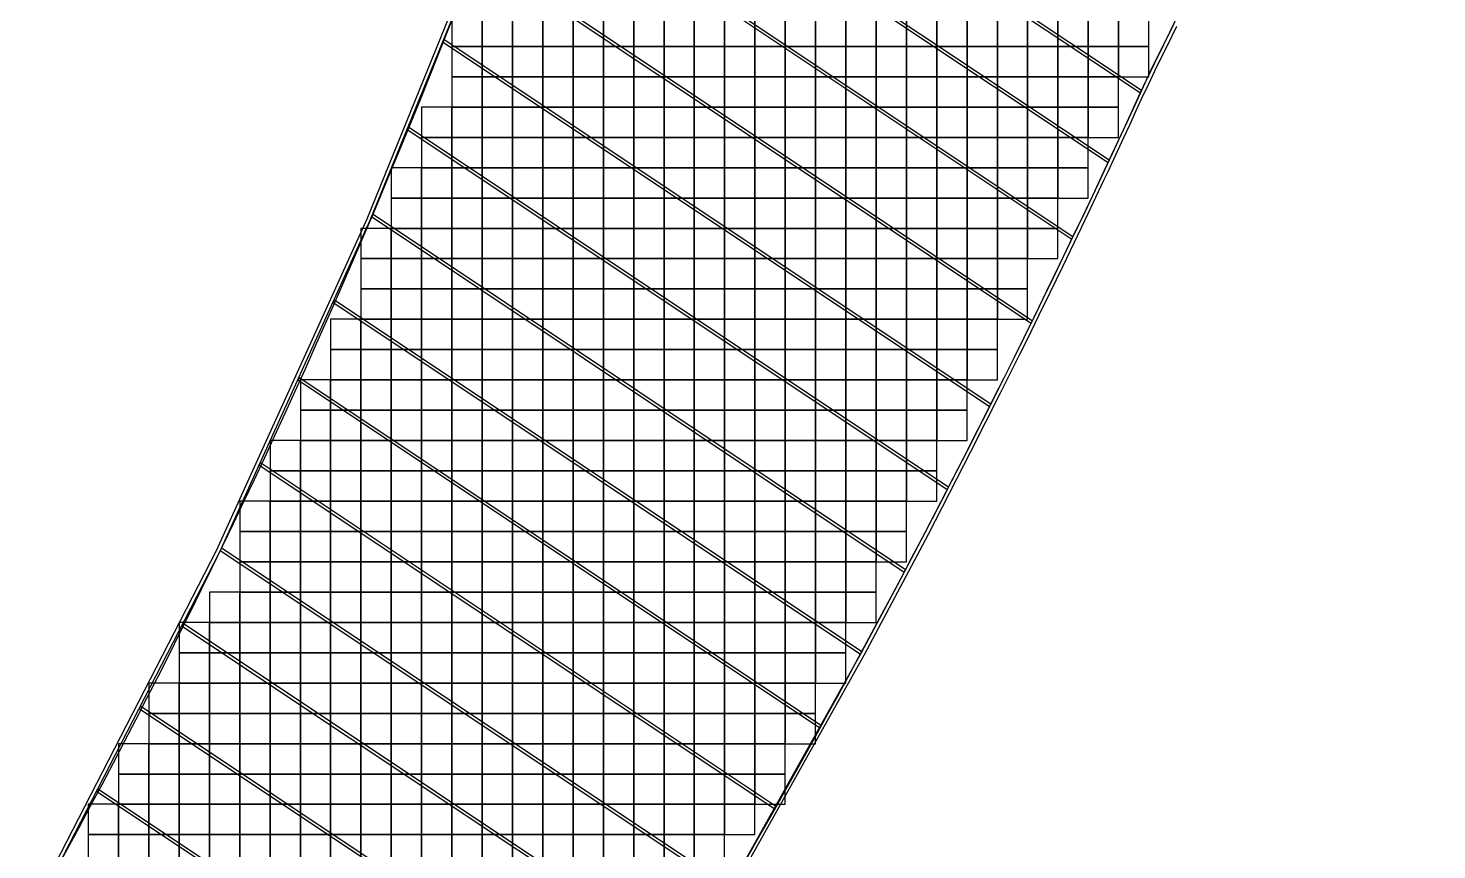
# Model space of a CAD drawing. Extents: x -31693 to 409283, y -98233 to 151957.
# Drawn here: x 120554 to 143796, y 35466 to 49017 of the extents above; entities that cross this region are included whole.
import ezdxf

# ---------------------------------------------------------------- set-up
doc = ezdxf.new("R2010")
doc.units = 0
doc.header["$LTSCALE"] = 1000
doc.header["$MEASUREMENT"] = 0
for name, color, linetype in [('500浮箱', 162, 'Continuous'), ('A-G-VISIBLE', 9, 'Continuous'), ('主龙骨', 4, 'Continuous'), ('边梁（14a槽钢', 3, 'Continuous')]:
    doc.layers.add(name, color=color, linetype=linetype)

# ---------------------------------------------------------------- blocks, each defined once
blk = doc.blocks.new('dasd')
at = {"layer": 'A-G-VISIBLE', "linetype": 'Continuous'}
for centre, radius, start, end in [((-132793.207, 42119.965), 43.092, 332.8786, 23.8551), ((-132879.454, 42145.346), 121.404, 314.68966, 338.95615), ((-132898.334, 42165.736), 157.69, 318.2193, 335.49083)]:
    blk.add_arc(centre, radius, start, end, dxfattribs=at)

msp = doc.modelspace()

# ---------------------------------------------------------------- linework, layer by layer
at = {"layer": '500浮箱', "elevation": 2850}
for points in [[(127545, 48716), (128045, 48716), (128045, 49216), (127545, 49216)], [(128045, 48716), (128545, 48716), (128545, 49216), (128045, 49216)], [(128545, 48716), (129045, 48716), (129045, 49216), (128545, 49216)], [(129045, 48716), (129545, 48716), (129545, 49216), (129045, 49216)], [(129545, 48716), (130045, 48716), (130045, 49216), (129545, 49216)], [(130045, 48716), (130545, 48716), (130545, 49216), (130045, 49216)], [(130545, 48716), (131045, 48716), (131045, 49216), (130545, 49216)], [(131045, 48716), (131545, 48716), (131545, 49216), (131045, 49216)], [(131545, 48716), (132045, 48716), (132045, 49216), (131545, 49216)], [(132045, 48716), (132545, 48716), (132545, 49216), (132045, 49216)], [(132545, 48716), (133045, 48716), (133045, 49216), (132545, 49216)], [(133045, 48716), (133545, 48716), (133545, 49216), (133045, 49216)], [(133545, 48716), (134045, 48716), (134045, 49216), (133545, 49216)], [(134045, 48716), (134545, 48716), (134545, 49216), (134045, 49216)], [(134545, 48716), (135045, 48716), (135045, 49216), (134545, 49216)], [(135045, 48716), (135545, 48716), (135545, 49216), (135045, 49216)], [(135545, 48716), (136045, 48716), (136045, 49216), (135545, 49216)], [(136045, 48716), (136545, 48716), (136545, 49216), (136045, 49216)], [(136545, 48716), (137045, 48716), (137045, 49216), (136545, 49216)], [(137045, 48716), (137545, 48716), (137545, 49216), (137045, 49216)], [(137545, 48716), (138045, 48716), (138045, 49216), (137545, 49216)], [(138045, 48716), (138545, 48716), (138545, 49216), (138045, 49216)], [(138545, 48716), (139045, 48716), (139045, 49216), (138545, 49216)], [(127545, 48216), (128045, 48216), (128045, 48716), (127545, 48716)], [(128045, 48216), (128545, 48216), (128545, 48716), (128045, 48716)], [(128545, 48216), (129045, 48216), (129045, 48716), (128545, 48716)], [(129045, 48216), (129545, 48216), (129545, 48716), (129045, 48716)], [(129545, 48216), (130045, 48216), (130045, 48716), (129545, 48716)], [(130045, 48216), (130545, 48216), (130545, 48716), (130045, 48716)], [(130545, 48216), (131045, 48216), (131045, 48716), (130545, 48716)], [(131045, 48216), (131545, 48216), (131545, 48716), (131045, 48716)], [(131545, 48216), (132045, 48216), (132045, 48716), (131545, 48716)], [(132045, 48216), (132545, 48216), (132545, 48716), (132045, 48716)], [(132545, 48216), (133045, 48216), (133045, 48716), (132545, 48716)], [(133045, 48216), (133545, 48216), (133545, 48716), (133045, 48716)], [(133545, 48216), (134045, 48216), (134045, 48716), (133545, 48716)], [(134045, 48216), (134545, 48216), (134545, 48716), (134045, 48716)], [(134545, 48216), (135045, 48216), (135045, 48716), (134545, 48716)], [(135045, 48216), (135545, 48216), (135545, 48716), (135045, 48716)], [(135545, 48216), (136045, 48216), (136045, 48716), (135545, 48716)], [(136045, 48216), (136545, 48216), (136545, 48716), (136045, 48716)], [(136545, 48216), (137045, 48216), (137045, 48716), (136545, 48716)], [(137045, 48216), (137545, 48216), (137545, 48716), (137045, 48716)], [(137545, 48216), (138045, 48216), (138045, 48716), (137545, 48716)], [(138045, 48216), (138545, 48216), (138545, 48716), (138045, 48716)], [(138545, 48216), (139045, 48216), (139045, 48716), (138545, 48716)], [(127545, 47716), (128045, 47716), (128045, 48216), (127545, 48216)], [(128045, 47716), (128545, 47716), (128545, 48216), (128045, 48216)], [(128545, 47716), (129045, 47716), (129045, 48216), (128545, 48216)], [(129045, 47716), (129545, 47716), (129545, 48216), (129045, 48216)], [(129545, 47716), (130045, 47716), (130045, 48216), (129545, 48216)], [(130045, 47716), (130545, 47716), (130545, 48216), (130045, 48216)], [(130545, 47716), (131045, 47716), (131045, 48216), (130545, 48216)], [(131045, 47716), (131545, 47716), (131545, 48216), (131045, 48216)], [(131545, 47716), (132045, 47716), (132045, 48216), (131545, 48216)], [(132045, 47716), (132545, 47716), (132545, 48216), (132045, 48216)], [(132545, 47716), (133045, 47716), (133045, 48216), (132545, 48216)], [(133045, 47716), (133545, 47716), (133545, 48216), (133045, 48216)], [(133545, 47716), (134045, 47716), (134045, 48216), (133545, 48216)], [(134045, 47716), (134545, 47716), (134545, 48216), (134045, 48216)], [(134545, 47716), (135045, 47716), (135045, 48216), (134545, 48216)], [(135045, 47716), (135545, 47716), (135545, 48216), (135045, 48216)], [(135545, 47716), (136045, 47716), (136045, 48216), (135545, 48216)], [(136045, 47716), (136545, 47716), (136545, 48216), (136045, 48216)], [(136545, 47716), (137045, 47716), (137045, 48216), (136545, 48216)], [(137045, 47716), (137545, 47716), (137545, 48216), (137045, 48216)], [(137545, 47716), (138045, 47716), (138045, 48216), (137545, 48216)], [(138045, 47716), (138545, 47716), (138545, 48216), (138045, 48216)], [(127045, 47216), (127545, 47216), (127545, 47716), (127045, 47716)], [(127545, 47216), (128045, 47216), (128045, 47716), (127545, 47716)], [(128045, 47216), (128545, 47216), (128545, 47716), (128045, 47716)], [(128545, 47216), (129045, 47216), (129045, 47716), (128545, 47716)], [(129045, 47216), (129545, 47216), (129545, 47716), (129045, 47716)], [(129545, 47216), (130045, 47216), (130045, 47716), (129545, 47716)], [(130045, 47216), (130545, 47216), (130545, 47716), (130045, 47716)], [(130545, 47216), (131045, 47216), (131045, 47716), (130545, 47716)], [(131045, 47216), (131545, 47216), (131545, 47716), (131045, 47716)], [(131545, 47216), (132045, 47216), (132045, 47716), (131545, 47716)], [(132045, 47216), (132545, 47216), (132545, 47716), (132045, 47716)], [(132545, 47216), (133045, 47216), (133045, 47716), (132545, 47716)], [(133045, 47216), (133545, 47216), (133545, 47716), (133045, 47716)], [(133545, 47216), (134045, 47216), (134045, 47716), (133545, 47716)], [(134045, 47216), (134545, 47216), (134545, 47716), (134045, 47716)], [(134545, 47216), (135045, 47216), (135045, 47716), (134545, 47716)], [(135045, 47216), (135545, 47216), (135545, 47716), (135045, 47716)], [(135545, 47216), (136045, 47216), (136045, 47716), (135545, 47716)], [(136045, 47216), (136545, 47216), (136545, 47716), (136045, 47716)], [(136545, 47216), (137045, 47216), (137045, 47716), (136545, 47716)], [(137045, 47216), (137545, 47216), (137545, 47716), (137045, 47716)], [(137545, 47216), (138045, 47216), (138045, 47716), (137545, 47716)], [(138045, 47216), (138545, 47216), (138545, 47716), (138045, 47716)], [(127045, 46716), (127545, 46716), (127545, 47216), (127045, 47216)], [(127545, 46716), (128045, 46716), (128045, 47216), (127545, 47216)], [(128045, 46716), (128545, 46716), (128545, 47216), (128045, 47216)], [(128545, 46716), (129045, 46716), (129045, 47216), (128545, 47216)], [(129045, 46716), (129545, 46716), (129545, 47216), (129045, 47216)], [(129545, 46716), (130045, 46716), (130045, 47216), (129545, 47216)], [(130045, 46716), (130545, 46716), (130545, 47216), (130045, 47216)], [(130545, 46716), (131045, 46716), (131045, 47216), (130545, 47216)], [(131045, 46716), (131545, 46716), (131545, 47216), (131045, 47216)], [(131545, 46716), (132045, 46716), (132045, 47216), (131545, 47216)], [(132045, 46716), (132545, 46716), (132545, 47216), (132045, 47216)], [(132545, 46716), (133045, 46716), (133045, 47216), (132545, 47216)], [(133045, 46716), (133545, 46716), (133545, 47216), (133045, 47216)], [(133545, 46716), (134045, 46716), (134045, 47216), (133545, 47216)], [(134045, 46716), (134545, 46716), (134545, 47216), (134045, 47216)], [(134545, 46716), (135045, 46716), (135045, 47216), (134545, 47216)], [(135045, 46716), (135545, 46716), (135545, 47216), (135045, 47216)], [(135545, 46716), (136045, 46716), (136045, 47216), (135545, 47216)], [(136045, 46716), (136545, 46716), (136545, 47216), (136045, 47216)], [(136545, 46716), (137045, 46716), (137045, 47216), (136545, 47216)], [(137045, 46716), (137545, 46716), (137545, 47216), (137045, 47216)], [(137545, 46716), (138045, 46716), (138045, 47216), (137545, 47216)], [(126545, 46216), (127045, 46216), (127045, 46716), (126545, 46716)], [(127045, 46216), (127545, 46216), (127545, 46716), (127045, 46716)], [(127545, 46216), (128045, 46216), (128045, 46716), (127545, 46716)], [(128045, 46216), (128545, 46216), (128545, 46716), (128045, 46716)], [(128545, 46216), (129045, 46216), (129045, 46716), (128545, 46716)], [(129045, 46216), (129545, 46216), (129545, 46716), (129045, 46716)], [(129545, 46216), (130045, 46216), (130045, 46716), (129545, 46716)], [(130045, 46216), (130545, 46216), (130545, 46716), (130045, 46716)], [(130545, 46216), (131045, 46216), (131045, 46716), (130545, 46716)], [(131045, 46216), (131545, 46216), (131545, 46716), (131045, 46716)], [(131545, 46216), (132045, 46216), (132045, 46716), (131545, 46716)], [(132045, 46216), (132545, 46216), (132545, 46716), (132045, 46716)], [(132545, 46216), (133045, 46216), (133045, 46716), (132545, 46716)], [(133045, 46216), (133545, 46216), (133545, 46716), (133045, 46716)], [(133545, 46216), (134045, 46216), (134045, 46716), (133545, 46716)], [(134045, 46216), (134545, 46216), (134545, 46716), (134045, 46716)], [(134545, 46216), (135045, 46216), (135045, 46716), (134545, 46716)], [(135045, 46216), (135545, 46216), (135545, 46716), (135045, 46716)], [(135545, 46216), (136045, 46216), (136045, 46716), (135545, 46716)], [(136045, 46216), (136545, 46216), (136545, 46716), (136045, 46716)], [(136545, 46216), (137045, 46216), (137045, 46716), (136545, 46716)], [(137045, 46216), (137545, 46216), (137545, 46716), (137045, 46716)], [(137545, 46216), (138045, 46216), (138045, 46716), (137545, 46716)], [(126545, 45716), (127045, 45716), (127045, 46216), (126545, 46216)], [(127045, 45716), (127545, 45716), (127545, 46216), (127045, 46216)], [(127545, 45716), (128045, 45716), (128045, 46216), (127545, 46216)], [(128045, 45716), (128545, 45716), (128545, 46216), (128045, 46216)], [(128545, 45716), (129045, 45716), (129045, 46216), (128545, 46216)], [(129045, 45716), (129545, 45716), (129545, 46216), (129045, 46216)], [(129545, 45716), (130045, 45716), (130045, 46216), (129545, 46216)], [(130045, 45716), (130545, 45716), (130545, 46216), (130045, 46216)], [(130545, 45716), (131045, 45716), (131045, 46216), (130545, 46216)], [(131045, 45716), (131545, 45716), (131545, 46216), (131045, 46216)], [(131545, 45716), (132045, 45716), (132045, 46216), (131545, 46216)], [(132045, 45716), (132545, 45716), (132545, 46216), (132045, 46216)], [(132545, 45716), (133045, 45716), (133045, 46216), (132545, 46216)], [(133045, 45716), (133545, 45716), (133545, 46216), (133045, 46216)], [(133545, 45716), (134045, 45716), (134045, 46216), (133545, 46216)], [(134045, 45716), (134545, 45716), (134545, 46216), (134045, 46216)], [(134545, 45716), (135045, 45716), (135045, 46216), (134545, 46216)], [(135045, 45716), (135545, 45716), (135545, 46216), (135045, 46216)], [(135545, 45716), (136045, 45716), (136045, 46216), (135545, 46216)], [(136045, 45716), (136545, 45716), (136545, 46216), (136045, 46216)], [(136545, 45716), (137045, 45716), (137045, 46216), (136545, 46216)], [(137045, 45716), (137545, 45716), (137545, 46216), (137045, 46216)], [(126045, 45216), (126545, 45216), (126545, 45716), (126045, 45716)], [(126545, 45216), (127045, 45216), (127045, 45716), (126545, 45716)], [(127045, 45216), (127545, 45216), (127545, 45716), (127045, 45716)], [(127545, 45216), (128045, 45216), (128045, 45716), (127545, 45716)], [(128045, 45216), (128545, 45216), (128545, 45716), (128045, 45716)], [(128545, 45216), (129045, 45216), (129045, 45716), (128545, 45716)], [(129045, 45216), (129545, 45216), (129545, 45716), (129045, 45716)], [(129545, 45216), (130045, 45216), (130045, 45716), (129545, 45716)], [(130045, 45216), (130545, 45216), (130545, 45716), (130045, 45716)], [(130545, 45216), (131045, 45216), (131045, 45716), (130545, 45716)], [(131045, 45216), (131545, 45216), (131545, 45716), (131045, 45716)], [(131545, 45216), (132045, 45216), (132045, 45716), (131545, 45716)], [(132045, 45216), (132545, 45216), (132545, 45716), (132045, 45716)], [(132545, 45216), (133045, 45216), (133045, 45716), (132545, 45716)], [(133045, 45216), (133545, 45216), (133545, 45716), (133045, 45716)], [(133545, 45216), (134045, 45216), (134045, 45716), (133545, 45716)], [(134045, 45216), (134545, 45216), (134545, 45716), (134045, 45716)], [(134545, 45216), (135045, 45216), (135045, 45716), (134545, 45716)], [(135045, 45216), (135545, 45216), (135545, 45716), (135045, 45716)], [(135545, 45216), (136045, 45216), (136045, 45716), (135545, 45716)], [(136045, 45216), (136545, 45216), (136545, 45716), (136045, 45716)], [(136545, 45216), (137045, 45216), (137045, 45716), (136545, 45716)], [(137045, 45216), (137545, 45216), (137545, 45716), (137045, 45716)], [(126045, 44716), (126545, 44716), (126545, 45216), (126045, 45216)], [(126545, 44716), (127045, 44716), (127045, 45216), (126545, 45216)], [(127045, 44716), (127545, 44716), (127545, 45216), (127045, 45216)], [(127545, 44716), (128045, 44716), (128045, 45216), (127545, 45216)], [(128045, 44716), (128545, 44716), (128545, 45216), (128045, 45216)], [(128545, 44716), (129045, 44716), (129045, 45216), (128545, 45216)], [(129045, 44716), (129545, 44716), (129545, 45216), (129045, 45216)], [(129545, 44716), (130045, 44716), (130045, 45216), (129545, 45216)], [(130045, 44716), (130545, 44716), (130545, 45216), (130045, 45216)], [(130545, 44716), (131045, 44716), (131045, 45216), (130545, 45216)], [(131045, 44716), (131545, 44716), (131545, 45216), (131045, 45216)], [(131545, 44716), (132045, 44716), (132045, 45216), (131545, 45216)], [(132045, 44716), (132545, 44716), (132545, 45216), (132045, 45216)], [(132545, 44716), (133045, 44716), (133045, 45216), (132545, 45216)], [(133045, 44716), (133545, 44716), (133545, 45216), (133045, 45216)], [(133545, 44716), (134045, 44716), (134045, 45216), (133545, 45216)], [(134045, 44716), (134545, 44716), (134545, 45216), (134045, 45216)], [(134545, 44716), (135045, 44716), (135045, 45216), (134545, 45216)], [(135045, 44716), (135545, 44716), (135545, 45216), (135045, 45216)], [(135545, 44716), (136045, 44716), (136045, 45216), (135545, 45216)], [(136045, 44716), (136545, 44716), (136545, 45216), (136045, 45216)], [(136545, 44716), (137045, 44716), (137045, 45216), (136545, 45216)], [(126045, 44216), (126545, 44216), (126545, 44716), (126045, 44716)], [(126545, 44216), (127045, 44216), (127045, 44716), (126545, 44716)], [(127045, 44216), (127545, 44216), (127545, 44716), (127045, 44716)], [(127545, 44216), (128045, 44216), (128045, 44716), (127545, 44716)], [(128045, 44216), (128545, 44216), (128545, 44716), (128045, 44716)], [(128545, 44216), (129045, 44216), (129045, 44716), (128545, 44716)], [(129045, 44216), (129545, 44216), (129545, 44716), (129045, 44716)], [(129545, 44216), (130045, 44216), (130045, 44716), (129545, 44716)], [(130045, 44216), (130545, 44216), (130545, 44716), (130045, 44716)], [(130545, 44216), (131045, 44216), (131045, 44716), (130545, 44716)], [(131045, 44216), (131545, 44216), (131545, 44716), (131045, 44716)], [(131545, 44216), (132045, 44216), (132045, 44716), (131545, 44716)], [(132045, 44216), (132545, 44216), (132545, 44716), (132045, 44716)], [(132545, 44216), (133045, 44216), (133045, 44716), (132545, 44716)], [(133045, 44216), (133545, 44216), (133545, 44716), (133045, 44716)], [(133545, 44216), (134045, 44216), (134045, 44716), (133545, 44716)], [(134045, 44216), (134545, 44216), (134545, 44716), (134045, 44716)], [(134545, 44216), (135045, 44216), (135045, 44716), (134545, 44716)], [(135045, 44216), (135545, 44216), (135545, 44716), (135045, 44716)], [(135545, 44216), (136045, 44216), (136045, 44716), (135545, 44716)], [(136045, 44216), (136545, 44216), (136545, 44716), (136045, 44716)], [(136545, 44216), (137045, 44216), (137045, 44716), (136545, 44716)], [(125545, 43716), (126045, 43716), (126045, 44216), (125545, 44216)], [(126045, 43716), (126545, 43716), (126545, 44216), (126045, 44216)], [(126545, 43716), (127045, 43716), (127045, 44216), (126545, 44216)], [(127045, 43716), (127545, 43716), (127545, 44216), (127045, 44216)], [(127545, 43716), (128045, 43716), (128045, 44216), (127545, 44216)], [(128045, 43716), (128545, 43716), (128545, 44216), (128045, 44216)], [(128545, 43716), (129045, 43716), (129045, 44216), (128545, 44216)], [(129045, 43716), (129545, 43716), (129545, 44216), (129045, 44216)], [(129545, 43716), (130045, 43716), (130045, 44216), (129545, 44216)], [(130045, 43716), (130545, 43716), (130545, 44216), (130045, 44216)], [(130545, 43716), (131045, 43716), (131045, 44216), (130545, 44216)], [(131045, 43716), (131545, 43716), (131545, 44216), (131045, 44216)], [(131545, 43716), (132045, 43716), (132045, 44216), (131545, 44216)], [(132045, 43716), (132545, 43716), (132545, 44216), (132045, 44216)], [(132545, 43716), (133045, 43716), (133045, 44216), (132545, 44216)], [(133045, 43716), (133545, 43716), (133545, 44216), (133045, 44216)], [(133545, 43716), (134045, 43716), (134045, 44216), (133545, 44216)], [(134045, 43716), (134545, 43716), (134545, 44216), (134045, 44216)], [(134545, 43716), (135045, 43716), (135045, 44216), (134545, 44216)], [(135045, 43716), (135545, 43716), (135545, 44216), (135045, 44216)], [(135545, 43716), (136045, 43716), (136045, 44216), (135545, 44216)], [(136045, 43716), (136545, 43716), (136545, 44216), (136045, 44216)], [(125545, 43216), (126045, 43216), (126045, 43716), (125545, 43716)], [(126045, 43216), (126545, 43216), (126545, 43716), (126045, 43716)], [(126545, 43216), (127045, 43216), (127045, 43716), (126545, 43716)], [(127045, 43216), (127545, 43216), (127545, 43716), (127045, 43716)], [(127545, 43216), (128045, 43216), (128045, 43716), (127545, 43716)], [(128045, 43216), (128545, 43216), (128545, 43716), (128045, 43716)], [(128545, 43216), (129045, 43216), (129045, 43716), (128545, 43716)], [(129045, 43216), (129545, 43216), (129545, 43716), (129045, 43716)], [(129545, 43216), (130045, 43216), (130045, 43716), (129545, 43716)], [(130045, 43216), (130545, 43216), (130545, 43716), (130045, 43716)], [(130545, 43216), (131045, 43216), (131045, 43716), (130545, 43716)], [(131045, 43216), (131545, 43216), (131545, 43716), (131045, 43716)], [(131545, 43216), (132045, 43216), (132045, 43716), (131545, 43716)], [(132045, 43216), (132545, 43216), (132545, 43716), (132045, 43716)], [(132545, 43216), (133045, 43216), (133045, 43716), (132545, 43716)], [(133045, 43216), (133545, 43216), (133545, 43716), (133045, 43716)], [(133545, 43216), (134045, 43216), (134045, 43716), (133545, 43716)], [(134045, 43216), (134545, 43216), (134545, 43716), (134045, 43716)], [(134545, 43216), (135045, 43216), (135045, 43716), (134545, 43716)], [(135045, 43216), (135545, 43216), (135545, 43716), (135045, 43716)], [(135545, 43216), (136045, 43216), (136045, 43716), (135545, 43716)], [(136045, 43216), (136545, 43216), (136545, 43716), (136045, 43716)], [(125045, 42716), (125545, 42716), (125545, 43216), (125045, 43216)], [(125545, 42716), (126045, 42716), (126045, 43216), (125545, 43216)], [(126045, 42716), (126545, 42716), (126545, 43216), (126045, 43216)], [(126545, 42716), (127045, 42716), (127045, 43216), (126545, 43216)], [(127045, 42716), (127545, 42716), (127545, 43216), (127045, 43216)], [(127545, 42716), (128045, 42716), (128045, 43216), (127545, 43216)], [(128045, 42716), (128545, 42716), (128545, 43216), (128045, 43216)], [(128545, 42716), (129045, 42716), (129045, 43216), (128545, 43216)], [(129045, 42716), (129545, 42716), (129545, 43216), (129045, 43216)], [(129545, 42716), (130045, 42716), (130045, 43216), (129545, 43216)], [(130045, 42716), (130545, 42716), (130545, 43216), (130045, 43216)], [(130545, 42716), (131045, 42716), (131045, 43216), (130545, 43216)], [(131045, 42716), (131545, 42716), (131545, 43216), (131045, 43216)], [(131545, 42716), (132045, 42716), (132045, 43216), (131545, 43216)], [(132045, 42716), (132545, 42716), (132545, 43216), (132045, 43216)], [(132545, 42716), (133045, 42716), (133045, 43216), (132545, 43216)], [(133045, 42716), (133545, 42716), (133545, 43216), (133045, 43216)], [(133545, 42716), (134045, 42716), (134045, 43216), (133545, 43216)], [(134045, 42716), (134545, 42716), (134545, 43216), (134045, 43216)], [(134545, 42716), (135045, 42716), (135045, 43216), (134545, 43216)], [(135045, 42716), (135545, 42716), (135545, 43216), (135045, 43216)], [(135545, 42716), (136045, 42716), (136045, 43216), (135545, 43216)], [(125045, 42216), (125545, 42216), (125545, 42716), (125045, 42716)], [(125545, 42216), (126045, 42216), (126045, 42716), (125545, 42716)], [(126045, 42216), (126545, 42216), (126545, 42716), (126045, 42716)], [(126545, 42216), (127045, 42216), (127045, 42716), (126545, 42716)], [(127045, 42216), (127545, 42216), (127545, 42716), (127045, 42716)], [(127545, 42216), (128045, 42216), (128045, 42716), (127545, 42716)], [(128045, 42216), (128545, 42216), (128545, 42716), (128045, 42716)], [(128545, 42216), (129045, 42216), (129045, 42716), (128545, 42716)], [(129045, 42216), (129545, 42216), (129545, 42716), (129045, 42716)], [(129545, 42216), (130045, 42216), (130045, 42716), (129545, 42716)], [(130045, 42216), (130545, 42216), (130545, 42716), (130045, 42716)], [(130545, 42216), (131045, 42216), (131045, 42716), (130545, 42716)], [(131045, 42216), (131545, 42216), (131545, 42716), (131045, 42716)], [(131545, 42216), (132045, 42216), (132045, 42716), (131545, 42716)], [(132045, 42216), (132545, 42216), (132545, 42716), (132045, 42716)], [(132545, 42216), (133045, 42216), (133045, 42716), (132545, 42716)], [(133045, 42216), (133545, 42216), (133545, 42716), (133045, 42716)], [(133545, 42216), (134045, 42216), (134045, 42716), (133545, 42716)], [(134045, 42216), (134545, 42216), (134545, 42716), (134045, 42716)], [(134545, 42216), (135045, 42216), (135045, 42716), (134545, 42716)], [(135045, 42216), (135545, 42216), (135545, 42716), (135045, 42716)], [(135545, 42216), (136045, 42216), (136045, 42716), (135545, 42716)], [(124545, 41716), (125045, 41716), (125045, 42216), (124545, 42216)], [(125045, 41716), (125545, 41716), (125545, 42216), (125045, 42216)], [(125545, 41716), (126045, 41716), (126045, 42216), (125545, 42216)], [(126045, 41716), (126545, 41716), (126545, 42216), (126045, 42216)], [(126545, 41716), (127045, 41716), (127045, 42216), (126545, 42216)], [(127045, 41716), (127545, 41716), (127545, 42216), (127045, 42216)], [(127545, 41716), (128045, 41716), (128045, 42216), (127545, 42216)], [(128045, 41716), (128545, 41716), (128545, 42216), (128045, 42216)], [(128545, 41716), (129045, 41716), (129045, 42216), (128545, 42216)], [(129045, 41716), (129545, 41716), (129545, 42216), (129045, 42216)], [(129545, 41716), (130045, 41716), (130045, 42216), (129545, 42216)], [(130045, 41716), (130545, 41716), (130545, 42216), (130045, 42216)], [(130545, 41716), (131045, 41716), (131045, 42216), (130545, 42216)], [(131045, 41716), (131545, 41716), (131545, 42216), (131045, 42216)], [(131545, 41716), (132045, 41716), (132045, 42216), (131545, 42216)], [(132045, 41716), (132545, 41716), (132545, 42216), (132045, 42216)], [(132545, 41716), (133045, 41716), (133045, 42216), (132545, 42216)], [(133045, 41716), (133545, 41716), (133545, 42216), (133045, 42216)], [(133545, 41716), (134045, 41716), (134045, 42216), (133545, 42216)], [(134045, 41716), (134545, 41716), (134545, 42216), (134045, 42216)], [(134545, 41716), (135045, 41716), (135045, 42216), (134545, 42216)], [(135045, 41716), (135545, 41716), (135545, 42216), (135045, 42216)], [(124545, 41216), (125045, 41216), (125045, 41716), (124545, 41716)], [(125045, 41216), (125545, 41216), (125545, 41716), (125045, 41716)], [(125545, 41216), (126045, 41216), (126045, 41716), (125545, 41716)], [(126045, 41216), (126545, 41216), (126545, 41716), (126045, 41716)], [(126545, 41216), (127045, 41216), (127045, 41716), (126545, 41716)], [(127045, 41216), (127545, 41216), (127545, 41716), (127045, 41716)], [(127545, 41216), (128045, 41216), (128045, 41716), (127545, 41716)], [(128045, 41216), (128545, 41216), (128545, 41716), (128045, 41716)], [(128545, 41216), (129045, 41216), (129045, 41716), (128545, 41716)], [(129045, 41216), (129545, 41216), (129545, 41716), (129045, 41716)], [(129545, 41216), (130045, 41216), (130045, 41716), (129545, 41716)], [(130045, 41216), (130545, 41216), (130545, 41716), (130045, 41716)], [(130545, 41216), (131045, 41216), (131045, 41716), (130545, 41716)], [(131045, 41216), (131545, 41216), (131545, 41716), (131045, 41716)], [(131545, 41216), (132045, 41216), (132045, 41716), (131545, 41716)], [(132045, 41216), (132545, 41216), (132545, 41716), (132045, 41716)], [(132545, 41216), (133045, 41216), (133045, 41716), (132545, 41716)], [(133045, 41216), (133545, 41216), (133545, 41716), (133045, 41716)], [(133545, 41216), (134045, 41216), (134045, 41716), (133545, 41716)], [(134045, 41216), (134545, 41216), (134545, 41716), (134045, 41716)], [(134545, 41216), (135045, 41216), (135045, 41716), (134545, 41716)], [(135045, 41216), (135545, 41216), (135545, 41716), (135045, 41716)], [(124045, 40716), (124545, 40716), (124545, 41216), (124045, 41216)], [(124545, 40716), (125045, 40716), (125045, 41216), (124545, 41216)], [(125045, 40716), (125545, 40716), (125545, 41216), (125045, 41216)], [(125545, 40716), (126045, 40716), (126045, 41216), (125545, 41216)], [(126045, 40716), (126545, 40716), (126545, 41216), (126045, 41216)], [(126545, 40716), (127045, 40716), (127045, 41216), (126545, 41216)], [(127045, 40716), (127545, 40716), (127545, 41216), (127045, 41216)], [(127545, 40716), (128045, 40716), (128045, 41216), (127545, 41216)], [(128045, 40716), (128545, 40716), (128545, 41216), (128045, 41216)], [(128545, 40716), (129045, 40716), (129045, 41216), (128545, 41216)], [(129045, 40716), (129545, 40716), (129545, 41216), (129045, 41216)], [(129545, 40716), (130045, 40716), (130045, 41216), (129545, 41216)], [(130045, 40716), (130545, 40716), (130545, 41216), (130045, 41216)], [(130545, 40716), (131045, 40716), (131045, 41216), (130545, 41216)], [(131045, 40716), (131545, 40716), (131545, 41216), (131045, 41216)], [(131545, 40716), (132045, 40716), (132045, 41216), (131545, 41216)], [(132045, 40716), (132545, 40716), (132545, 41216), (132045, 41216)], [(132545, 40716), (133045, 40716), (133045, 41216), (132545, 41216)], [(133045, 40716), (133545, 40716), (133545, 41216), (133045, 41216)], [(133545, 40716), (134045, 40716), (134045, 41216), (133545, 41216)], [(134045, 40716), (134545, 40716), (134545, 41216), (134045, 41216)], [(134545, 40716), (135045, 40716), (135045, 41216), (134545, 41216)], [(124045, 40216), (124545, 40216), (124545, 40716), (124045, 40716)], [(124545, 40216), (125045, 40216), (125045, 40716), (124545, 40716)], [(125045, 40216), (125545, 40216), (125545, 40716), (125045, 40716)], [(125545, 40216), (126045, 40216), (126045, 40716), (125545, 40716)], [(126045, 40216), (126545, 40216), (126545, 40716), (126045, 40716)], [(126545, 40216), (127045, 40216), (127045, 40716), (126545, 40716)], [(127045, 40216), (127545, 40216), (127545, 40716), (127045, 40716)], [(127545, 40216), (128045, 40216), (128045, 40716), (127545, 40716)], [(128045, 40216), (128545, 40216), (128545, 40716), (128045, 40716)], [(128545, 40216), (129045, 40216), (129045, 40716), (128545, 40716)], [(129045, 40216), (129545, 40216), (129545, 40716), (129045, 40716)], [(129545, 40216), (130045, 40216), (130045, 40716), (129545, 40716)], [(130045, 40216), (130545, 40216), (130545, 40716), (130045, 40716)], [(130545, 40216), (131045, 40216), (131045, 40716), (130545, 40716)], [(131045, 40216), (131545, 40216), (131545, 40716), (131045, 40716)], [(131545, 40216), (132045, 40216), (132045, 40716), (131545, 40716)], [(132045, 40216), (132545, 40216), (132545, 40716), (132045, 40716)], [(132545, 40216), (133045, 40216), (133045, 40716), (132545, 40716)], [(133045, 40216), (133545, 40216), (133545, 40716), (133045, 40716)], [(133545, 40216), (134045, 40216), (134045, 40716), (133545, 40716)], [(134045, 40216), (134545, 40216), (134545, 40716), (134045, 40716)], [(134545, 40216), (135045, 40216), (135045, 40716), (134545, 40716)], [(124045, 39716), (124545, 39716), (124545, 40216), (124045, 40216)], [(124545, 39716), (125045, 39716), (125045, 40216), (124545, 40216)], [(125045, 39716), (125545, 39716), (125545, 40216), (125045, 40216)], [(125545, 39716), (126045, 39716), (126045, 40216), (125545, 40216)], [(126045, 39716), (126545, 39716), (126545, 40216), (126045, 40216)], [(126545, 39716), (127045, 39716), (127045, 40216), (126545, 40216)], [(127045, 39716), (127545, 39716), (127545, 40216), (127045, 40216)], [(127545, 39716), (128045, 39716), (128045, 40216), (127545, 40216)], [(128045, 39716), (128545, 39716), (128545, 40216), (128045, 40216)], [(128545, 39716), (129045, 39716), (129045, 40216), (128545, 40216)], [(129045, 39716), (129545, 39716), (129545, 40216), (129045, 40216)], [(129545, 39716), (130045, 39716), (130045, 40216), (129545, 40216)], [(130045, 39716), (130545, 39716), (130545, 40216), (130045, 40216)], [(130545, 39716), (131045, 39716), (131045, 40216), (130545, 40216)], [(131045, 39716), (131545, 39716), (131545, 40216), (131045, 40216)], [(131545, 39716), (132045, 39716), (132045, 40216), (131545, 40216)], [(132045, 39716), (132545, 39716), (132545, 40216), (132045, 40216)], [(132545, 39716), (133045, 39716), (133045, 40216), (132545, 40216)], [(133045, 39716), (133545, 39716), (133545, 40216), (133045, 40216)], [(133545, 39716), (134045, 39716), (134045, 40216), (133545, 40216)], [(134045, 39716), (134545, 39716), (134545, 40216), (134045, 40216)], [(123545, 39216), (124045, 39216), (124045, 39716), (123545, 39716)], [(124045, 39216), (124545, 39216), (124545, 39716), (124045, 39716)], [(124545, 39216), (125045, 39216), (125045, 39716), (124545, 39716)], [(125045, 39216), (125545, 39216), (125545, 39716), (125045, 39716)], [(125545, 39216), (126045, 39216), (126045, 39716), (125545, 39716)], [(126045, 39216), (126545, 39216), (126545, 39716), (126045, 39716)], [(126545, 39216), (127045, 39216), (127045, 39716), (126545, 39716)], [(127045, 39216), (127545, 39216), (127545, 39716), (127045, 39716)], [(127545, 39216), (128045, 39216), (128045, 39716), (127545, 39716)], [(128045, 39216), (128545, 39216), (128545, 39716), (128045, 39716)], [(128545, 39216), (129045, 39216), (129045, 39716), (128545, 39716)], [(129045, 39216), (129545, 39216), (129545, 39716), (129045, 39716)], [(129545, 39216), (130045, 39216), (130045, 39716), (129545, 39716)], [(130045, 39216), (130545, 39216), (130545, 39716), (130045, 39716)], [(130545, 39216), (131045, 39216), (131045, 39716), (130545, 39716)], [(131045, 39216), (131545, 39216), (131545, 39716), (131045, 39716)], [(131545, 39216), (132045, 39216), (132045, 39716), (131545, 39716)], [(132045, 39216), (132545, 39216), (132545, 39716), (132045, 39716)], [(132545, 39216), (133045, 39216), (133045, 39716), (132545, 39716)], [(133045, 39216), (133545, 39216), (133545, 39716), (133045, 39716)], [(133545, 39216), (134045, 39216), (134045, 39716), (133545, 39716)], [(134045, 39216), (134545, 39216), (134545, 39716), (134045, 39716)], [(123045, 38716), (123545, 38716), (123545, 39216), (123045, 39216)], [(123545, 38716), (124045, 38716), (124045, 39216), (123545, 39216)], [(124045, 38716), (124545, 38716), (124545, 39216), (124045, 39216)], [(124545, 38716), (125045, 38716), (125045, 39216), (124545, 39216)], [(125045, 38716), (125545, 38716), (125545, 39216), (125045, 39216)], [(125545, 38716), (126045, 38716), (126045, 39216), (125545, 39216)], [(126045, 38716), (126545, 38716), (126545, 39216), (126045, 39216)], [(126545, 38716), (127045, 38716), (127045, 39216), (126545, 39216)], [(127045, 38716), (127545, 38716), (127545, 39216), (127045, 39216)], [(127545, 38716), (128045, 38716), (128045, 39216), (127545, 39216)], [(128045, 38716), (128545, 38716), (128545, 39216), (128045, 39216)], [(128545, 38716), (129045, 38716), (129045, 39216), (128545, 39216)], [(129045, 38716), (129545, 38716), (129545, 39216), (129045, 39216)], [(129545, 38716), (130045, 38716), (130045, 39216), (129545, 39216)], [(130045, 38716), (130545, 38716), (130545, 39216), (130045, 39216)], [(130545, 38716), (131045, 38716), (131045, 39216), (130545, 39216)], [(131045, 38716), (131545, 38716), (131545, 39216), (131045, 39216)], [(131545, 38716), (132045, 38716), (132045, 39216), (131545, 39216)], [(132045, 38716), (132545, 38716), (132545, 39216), (132045, 39216)], [(132545, 38716), (133045, 38716), (133045, 39216), (132545, 39216)], [(133045, 38716), (133545, 38716), (133545, 39216), (133045, 39216)], [(133545, 38716), (134045, 38716), (134045, 39216), (133545, 39216)], [(123045, 38216), (123545, 38216), (123545, 38716), (123045, 38716)], [(123545, 38216), (124045, 38216), (124045, 38716), (123545, 38716)], [(124045, 38216), (124545, 38216), (124545, 38716), (124045, 38716)], [(124545, 38216), (125045, 38216), (125045, 38716), (124545, 38716)], [(125045, 38216), (125545, 38216), (125545, 38716), (125045, 38716)], [(125545, 38216), (126045, 38216), (126045, 38716), (125545, 38716)], [(126045, 38216), (126545, 38216), (126545, 38716), (126045, 38716)], [(126545, 38216), (127045, 38216), (127045, 38716), (126545, 38716)], [(127045, 38216), (127545, 38216), (127545, 38716), (127045, 38716)], [(127545, 38216), (128045, 38216), (128045, 38716), (127545, 38716)], [(128045, 38216), (128545, 38216), (128545, 38716), (128045, 38716)], [(128545, 38216), (129045, 38216), (129045, 38716), (128545, 38716)], [(129045, 38216), (129545, 38216), (129545, 38716), (129045, 38716)], [(129545, 38216), (130045, 38216), (130045, 38716), (129545, 38716)], [(130045, 38216), (130545, 38216), (130545, 38716), (130045, 38716)], [(130545, 38216), (131045, 38216), (131045, 38716), (130545, 38716)], [(131045, 38216), (131545, 38216), (131545, 38716), (131045, 38716)], [(131545, 38216), (132045, 38216), (132045, 38716), (131545, 38716)], [(132045, 38216), (132545, 38216), (132545, 38716), (132045, 38716)], [(132545, 38216), (133045, 38216), (133045, 38716), (132545, 38716)], [(133045, 38216), (133545, 38216), (133545, 38716), (133045, 38716)], [(133545, 38216), (134045, 38216), (134045, 38716), (133545, 38716)], [(122545, 37716), (123045, 37716), (123045, 38216), (122545, 38216)], [(123045, 37716), (123545, 37716), (123545, 38216), (123045, 38216)], [(123545, 37716), (124045, 37716), (124045, 38216), (123545, 38216)], [(124045, 37716), (124545, 37716), (124545, 38216), (124045, 38216)], [(124545, 37716), (125045, 37716), (125045, 38216), (124545, 38216)], [(125045, 37716), (125545, 37716), (125545, 38216), (125045, 38216)], [(125545, 37716), (126045, 37716), (126045, 38216), (125545, 38216)], [(126045, 37716), (126545, 37716), (126545, 38216), (126045, 38216)], [(126545, 37716), (127045, 37716), (127045, 38216), (126545, 38216)], [(127045, 37716), (127545, 37716), (127545, 38216), (127045, 38216)], [(127545, 37716), (128045, 37716), (128045, 38216), (127545, 38216)], [(128045, 37716), (128545, 37716), (128545, 38216), (128045, 38216)], [(128545, 37716), (129045, 37716), (129045, 38216), (128545, 38216)], [(129045, 37716), (129545, 37716), (129545, 38216), (129045, 38216)], [(129545, 37716), (130045, 37716), (130045, 38216), (129545, 38216)], [(130045, 37716), (130545, 37716), (130545, 38216), (130045, 38216)], [(130545, 37716), (131045, 37716), (131045, 38216), (130545, 38216)], [(131045, 37716), (131545, 37716), (131545, 38216), (131045, 38216)], [(131545, 37716), (132045, 37716), (132045, 38216), (131545, 38216)], [(132045, 37716), (132545, 37716), (132545, 38216), (132045, 38216)], [(132545, 37716), (133045, 37716), (133045, 38216), (132545, 38216)], [(133045, 37716), (133545, 37716), (133545, 38216), (133045, 38216)], [(122545, 37216), (123045, 37216), (123045, 37716), (122545, 37716)], [(123045, 37216), (123545, 37216), (123545, 37716), (123045, 37716)], [(123545, 37216), (124045, 37216), (124045, 37716), (123545, 37716)], [(124045, 37216), (124545, 37216), (124545, 37716), (124045, 37716)], [(124545, 37216), (125045, 37216), (125045, 37716), (124545, 37716)], [(125045, 37216), (125545, 37216), (125545, 37716), (125045, 37716)], [(125545, 37216), (126045, 37216), (126045, 37716), (125545, 37716)], [(126045, 37216), (126545, 37216), (126545, 37716), (126045, 37716)], [(126545, 37216), (127045, 37216), (127045, 37716), (126545, 37716)], [(127045, 37216), (127545, 37216), (127545, 37716), (127045, 37716)], [(127545, 37216), (128045, 37216), (128045, 37716), (127545, 37716)], [(128045, 37216), (128545, 37216), (128545, 37716), (128045, 37716)], [(128545, 37216), (129045, 37216), (129045, 37716), (128545, 37716)], [(129045, 37216), (129545, 37216), (129545, 37716), (129045, 37716)], [(129545, 37216), (130045, 37216), (130045, 37716), (129545, 37716)], [(130045, 37216), (130545, 37216), (130545, 37716), (130045, 37716)], [(130545, 37216), (131045, 37216), (131045, 37716), (130545, 37716)], [(131045, 37216), (131545, 37216), (131545, 37716), (131045, 37716)], [(131545, 37216), (132045, 37216), (132045, 37716), (131545, 37716)], [(132045, 37216), (132545, 37216), (132545, 37716), (132045, 37716)], [(132545, 37216), (133045, 37216), (133045, 37716), (132545, 37716)], [(133045, 37216), (133545, 37216), (133545, 37716), (133045, 37716)], [(122045, 36716), (122545, 36716), (122545, 37216), (122045, 37216)], [(122545, 36716), (123045, 36716), (123045, 37216), (122545, 37216)], [(123045, 36716), (123545, 36716), (123545, 37216), (123045, 37216)], [(123545, 36716), (124045, 36716), (124045, 37216), (123545, 37216)], [(124045, 36716), (124545, 36716), (124545, 37216), (124045, 37216)], [(124545, 36716), (125045, 36716), (125045, 37216), (124545, 37216)], [(125045, 36716), (125545, 36716), (125545, 37216), (125045, 37216)], [(125545, 36716), (126045, 36716), (126045, 37216), (125545, 37216)], [(126045, 36716), (126545, 36716), (126545, 37216), (126045, 37216)], [(126545, 36716), (127045, 36716), (127045, 37216), (126545, 37216)], [(127045, 36716), (127545, 36716), (127545, 37216), (127045, 37216)], [(127545, 36716), (128045, 36716), (128045, 37216), (127545, 37216)], [(128045, 36716), (128545, 36716), (128545, 37216), (128045, 37216)], [(128545, 36716), (129045, 36716), (129045, 37216), (128545, 37216)], [(129045, 36716), (129545, 36716), (129545, 37216), (129045, 37216)], [(129545, 36716), (130045, 36716), (130045, 37216), (129545, 37216)], [(130045, 36716), (130545, 36716), (130545, 37216), (130045, 37216)], [(130545, 36716), (131045, 36716), (131045, 37216), (130545, 37216)], [(131045, 36716), (131545, 36716), (131545, 37216), (131045, 37216)], [(131545, 36716), (132045, 36716), (132045, 37216), (131545, 37216)], [(132045, 36716), (132545, 36716), (132545, 37216), (132045, 37216)], [(132545, 36716), (133045, 36716), (133045, 37216), (132545, 37216)], [(122045, 36216), (122545, 36216), (122545, 36716), (122045, 36716)], [(122545, 36216), (123045, 36216), (123045, 36716), (122545, 36716)], [(123045, 36216), (123545, 36216), (123545, 36716), (123045, 36716)], [(123545, 36216), (124045, 36216), (124045, 36716), (123545, 36716)], [(124045, 36216), (124545, 36216), (124545, 36716), (124045, 36716)], [(124545, 36216), (125045, 36216), (125045, 36716), (124545, 36716)], [(125045, 36216), (125545, 36216), (125545, 36716), (125045, 36716)], [(125545, 36216), (126045, 36216), (126045, 36716), (125545, 36716)], [(126045, 36216), (126545, 36216), (126545, 36716), (126045, 36716)], [(126545, 36216), (127045, 36216), (127045, 36716), (126545, 36716)], [(127045, 36216), (127545, 36216), (127545, 36716), (127045, 36716)], [(127545, 36216), (128045, 36216), (128045, 36716), (127545, 36716)], [(128045, 36216), (128545, 36216), (128545, 36716), (128045, 36716)], [(128545, 36216), (129045, 36216), (129045, 36716), (128545, 36716)], [(129045, 36216), (129545, 36216), (129545, 36716), (129045, 36716)], [(129545, 36216), (130045, 36216), (130045, 36716), (129545, 36716)], [(130045, 36216), (130545, 36216), (130545, 36716), (130045, 36716)], [(130545, 36216), (131045, 36216), (131045, 36716), (130545, 36716)], [(131045, 36216), (131545, 36216), (131545, 36716), (131045, 36716)], [(131545, 36216), (132045, 36216), (132045, 36716), (131545, 36716)], [(132045, 36216), (132545, 36216), (132545, 36716), (132045, 36716)], [(132545, 36216), (133045, 36216), (133045, 36716), (132545, 36716)], [(121545, 35716), (122045, 35716), (122045, 36216), (121545, 36216)], [(122045, 35716), (122545, 35716), (122545, 36216), (122045, 36216)], [(122545, 35716), (123045, 35716), (123045, 36216), (122545, 36216)], [(123045, 35716), (123545, 35716), (123545, 36216), (123045, 36216)], [(123545, 35716), (124045, 35716), (124045, 36216), (123545, 36216)], [(124045, 35716), (124545, 35716), (124545, 36216), (124045, 36216)], [(124545, 35716), (125045, 35716), (125045, 36216), (124545, 36216)], [(125045, 35716), (125545, 35716), (125545, 36216), (125045, 36216)], [(125545, 35716), (126045, 35716), (126045, 36216), (125545, 36216)], [(126045, 35716), (126545, 35716), (126545, 36216), (126045, 36216)], [(126545, 35716), (127045, 35716), (127045, 36216), (126545, 36216)], [(127045, 35716), (127545, 35716), (127545, 36216), (127045, 36216)], [(127545, 35716), (128045, 35716), (128045, 36216), (127545, 36216)], [(128045, 35716), (128545, 35716), (128545, 36216), (128045, 36216)], [(128545, 35716), (129045, 35716), (129045, 36216), (128545, 36216)], [(129045, 35716), (129545, 35716), (129545, 36216), (129045, 36216)], [(129545, 35716), (130045, 35716), (130045, 36216), (129545, 36216)], [(130045, 35716), (130545, 35716), (130545, 36216), (130045, 36216)], [(130545, 35716), (131045, 35716), (131045, 36216), (130545, 36216)], [(131045, 35716), (131545, 35716), (131545, 36216), (131045, 36216)], [(131545, 35716), (132045, 35716), (132045, 36216), (131545, 36216)], [(132045, 35716), (132545, 35716), (132545, 36216), (132045, 36216)], [(121545, 35216), (122045, 35216), (122045, 35716), (121545, 35716)], [(122045, 35216), (122545, 35216), (122545, 35716), (122045, 35716)], [(122545, 35216), (123045, 35216), (123045, 35716), (122545, 35716)], [(123045, 35216), (123545, 35216), (123545, 35716), (123045, 35716)], [(123545, 35216), (124045, 35216), (124045, 35716), (123545, 35716)], [(124045, 35216), (124545, 35216), (124545, 35716), (124045, 35716)], [(124545, 35216), (125045, 35216), (125045, 35716), (124545, 35716)], [(125045, 35216), (125545, 35216), (125545, 35716), (125045, 35716)], [(125545, 35216), (126045, 35216), (126045, 35716), (125545, 35716)], [(126045, 35216), (126545, 35216), (126545, 35716), (126045, 35716)], [(126545, 35216), (127045, 35216), (127045, 35716), (126545, 35716)], [(127045, 35216), (127545, 35216), (127545, 35716), (127045, 35716)], [(127545, 35216), (128045, 35216), (128045, 35716), (127545, 35716)], [(128045, 35216), (128545, 35216), (128545, 35716), (128045, 35716)], [(128545, 35216), (129045, 35216), (129045, 35716), (128545, 35716)], [(129045, 35216), (129545, 35216), (129545, 35716), (129045, 35716)], [(129545, 35216), (130045, 35216), (130045, 35716), (129545, 35716)], [(130045, 35216), (130545, 35216), (130545, 35716), (130045, 35716)], [(130545, 35216), (131045, 35216), (131045, 35716), (130545, 35716)], [(131045, 35216), (131545, 35216), (131545, 35716), (131045, 35716)], [(131545, 35216), (132045, 35216), (132045, 35716), (131545, 35716)]]:
    msp.add_lwpolyline(points, close=True, dxfattribs=at)
at = {"layer": '主龙骨'}
for p, q in [((136436, 42814, 2850), (127418, 48826, 2850)), ((127401, 48785, 2850), (136416, 42775, 2850)), ((127557, 48734, 2850), (127533, 48698, 2850)), ((126821, 47339, 2850), (135719, 41407, 2850)), ((135739, 41445, 2850), (126837, 47380, 2850)), ((127057, 47234, 2850), (127033, 47198, 2850))]:
    msp.add_line(p, q, dxfattribs=at)
at = {"layer": '主龙骨', "elevation": 2850}
for points in [[(138923, 47989), (129462, 54283), (129438, 54247), (138905, 47950)], [(138392, 46843), (129053, 53063), (129030, 53028), (138374, 46804)], [(137792, 45576), (128557, 51734), (128533, 51698), (137774, 45537)], [(137120, 44191), (128000, 50271), (127976, 50235), (137101, 44152)], [(135029, 40085), (126245, 45946), (126221, 45910), (135009, 40047)], [(134307, 38733), (125606, 44534), (125582, 44499), (134287, 38695)], [(133629, 37519), (125027, 43253), (125003, 43217), (133608, 37481)], [(132882, 36183), (124386, 41849), (124362, 41813), (132861, 36146)], [(132136, 34847), (123746, 40441), (123722, 40405), (132114, 34810)], [(131436, 33647), (123110, 39198), (123086, 39162), (131414, 33610)], [(130632, 32350), (122408, 37835), (122384, 37799), (130609, 32313)], [(129843, 31043), (121705, 36467), (121681, 36432), (129821, 31006)]]:
    msp.add_lwpolyline(points, dxfattribs=at)
at = {"layer": '边梁（14a槽钢', "elevation": 2850}
for points in [[(120994, 35218), (123663, 40405), (126146, 45871), (128518, 51712), (129324, 54038), (129846, 55848), (130344, 57955), (130674, 59724), (130897, 61265), (131111, 63418)], [(121045, 35190), (123715, 40380), (126199, 45848), (128573, 51691), (129379, 54020), (129902, 55833), (130401, 57943), (130731, 59714), (130955, 61258), (131169, 63414)], [(139450, 49070), (139288, 48740), (139131, 48428), (138978, 48109), (138873, 47879), (138779, 47676), (138676, 47452), (138574, 47233), (138441, 46947), (138313, 46674), (138245, 46530), (138157, 46344), (137986, 45982), (137760, 45509), (137566, 45106), (137358, 44678), (137179, 44310), (136977, 43899), (136860, 43662), (136733, 43407), (136541, 43023), (136301, 42546), (136053, 42058), (135349, 40695), (134893, 39827), (134296, 38712), (132114, 34810)], [(139503, 49045), (139340, 48714), (139183, 48402), (139031, 48085), (138925, 47855), (138832, 47652), (138729, 47428), (138627, 47208), (138493, 46922), (138366, 46650), (138298, 46505), (138210, 46319), (138038, 45957), (137812, 45484), (137618, 45081), (137411, 44652), (137231, 44285), (137029, 43873), (136912, 43637), (136785, 43381), (136593, 42997), (136352, 42520), (136104, 42031), (135401, 40668), (134944, 39800), (134347, 38684), (132164, 34781)]]:
    msp.add_lwpolyline(points, dxfattribs=at)

# ---------------------------------------------------------------- block references
at = {"xscale": 1000, "yscale": 1000, "zscale": 1000}
msp.add_blockref('dasd', (132893911, -42052037, 2850), dxfattribs=at)

doc.saveas('drawing.dxf')
